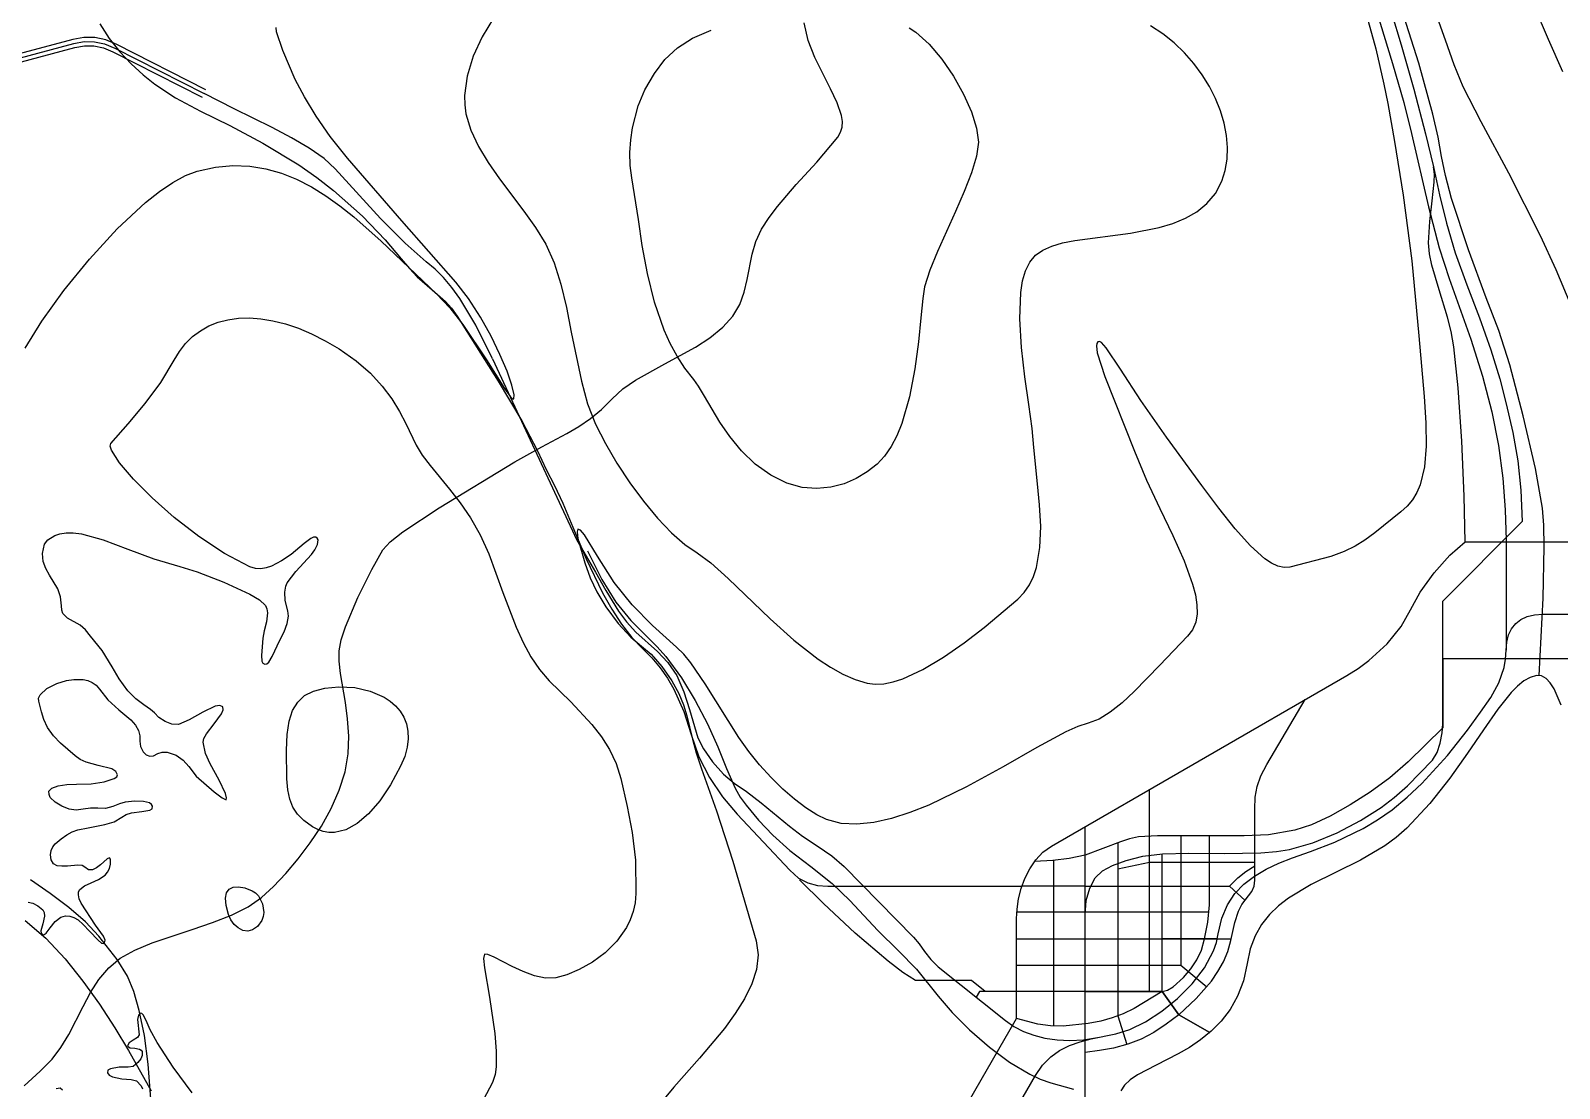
# Model space of a CAD drawing. Header units: millimetres. Extents: x 2 to 2848, y 1 to 2248.
# Drawn here: x 767.1 to 1007.5, y 311.8 to 478.2 of the extents above; entities that cross this region are included whole.
import ezdxf

# ---------------------------------------------------------------- set-up
doc = ezdxf.new("R2010")
doc.units = ezdxf.units.MM
for name, color, linetype in [('100m', 7, 'CONTINUOUS'), ('200m', 7, 'CONTINUOUS'), ('500m', 7, 'CONTINUOUS'), ('8x', 7, 'CONTINUOUS'), ('8xx', 7, 'CONTINUOUS'), ('8xx淵', 7, 'CONTINUOUS'), ('8x淵', 7, 'CONTINUOUS'), ('9x', 7, 'CONTINUOUS'), ('9xx', 7, 'CONTINUOUS'), ('9xx淵', 7, 'CONTINUOUS'), ('9x淵', 7, 'CONTINUOUS'), ('嶺南交通', 7, 'CONTINUOUS'), ('州境', 7, 'CONTINUOUS'), ('河川・湖沼', 7, 'CONTINUOUS'), ('海岸線', 7, 'CONTINUOUS'), ('臨海線', 7, 'CONTINUOUS'), ('青空急行', 7, 'CONTINUOUS'), ('高速道路', 7, 'CONTINUOUS'), ('鹽州市道', 7, 'CONTINUOUS'), ('鹽州線', 7, 'CONTINUOUS')]:
    doc.layers.add(name, color=color, linetype=linetype)

msp = doc.modelspace()

# ---------------------------------------------------------------- linework, layer by layer
at = {"layer": '100m', "color": 1}
for points in [[(976.672489, 482.500414), (978.647786, 475.313537), (979.918843, 469.770342), (980.52089, 466.7468), (981.615858, 460.747155), (982.969921, 452.340487), (984.327714, 441.999177), (985.43387, 430.1956), (986.236149, 420.654105), (986.518775, 416.531338), (986.583698, 412.843787), (986.326898, 409.593876), (985.644355, 406.784027), (985.110923, 405.544882), (984.432049, 404.41666), (983.594729, 403.399666), (982.58596, 402.4942), (978.495772, 399.234212), (976.941377, 398.059802), (975.416408, 397.09165), (973.697585, 396.256661), (971.561629, 395.481737), (965.1452, 393.8197), (964.23145, 393.761396), (963.265736, 393.975751), (962.250609, 394.442482), (961.188621, 395.141308), (958.934272, 397.154114), (956.523109, 399.851912), (953.975548, 403.072447), (951.312007, 406.653461), (945.71866, 414.2479), (941.683547, 420.008991), (938.521616, 424.9772), (936.267188, 428.329834), (935.491011, 429.143219), (935.192559, 429.289187), (934.95458, 429.2442), (934.777369, 429.01134), (934.70346, 428.639049), (934.838272, 427.499595), (936.047485, 423.805112), (940.69683, 412.0652), (942.598986, 407.492596), (944.673033, 403.042033), (946.710358, 398.785881), (948.502345, 394.796512), (949.84038, 391.146299), (950.273973, 389.470991), (950.515847, 387.907611), (950.539926, 386.465205), (950.320132, 385.152821), (949.830389, 383.979504), (949.04462, 382.9543), (944.69502, 378.418331), (940.650121, 374.2517), (938.737408, 372.482093), (936.895437, 371.015069), (935.122398, 369.92071), (933.41648, 369.2691), (931.801046, 368.737023), (929.892247, 367.886983), (925.336775, 365.458105), (920.034492, 362.432646), (914.269831, 359.260787), (908.327222, 356.392712), (905.378071, 355.213275), (902.491095, 354.278602), (899.701847, 353.644965), (897.045881, 353.368637), (894.55875, 353.505891), (892.27601, 354.113), (890.719989, 354.870171), (889.018918, 355.950422), (887.221361, 357.314093), (885.375881, 358.921525), (883.531043, 360.733061), (881.735411, 362.709041), (880.037549, 364.809807), (878.48602, 366.9957), (873.190646, 375.479775), (870.944145, 378.768684), (869.829637, 380.111931), (868.68608, 381.2304), (864.883556, 384.622477), (861.677379, 387.898012), (858.868077, 391.421592), (856.25618, 395.5578), (854.190293, 398.889939), (853.5443, 399.641323), (853.157693, 399.791187), (853.031535, 399.345735), (853.166891, 398.311167), (854.2264, 394.4995), (855.073546, 392.129202), (856.117093, 389.910262), (857.536513, 387.598342), (859.51128, 384.9491), (861.490999, 382.784381), (863.136195, 381.404875), (864.685031, 380.107831), (866.37567, 378.1905), (867.939424, 375.913221), (869.031372, 373.931831), (869.775559, 372.136601), (870.29603, 370.4178), (871.162011, 366.770569), (871.755611, 364.622679), (872.62168, 362.1123), (874.964423, 355.462087), (877.507341, 347.55405), (881.20861, 335.0601), (881.496818, 332.828212), (881.238125, 330.556368), (880.505426, 328.253711), (879.37162, 325.929384), (877.909604, 323.592532), (876.192274, 321.252296), (872.283261, 316.59825), (868.227759, 312.040391), (864.608944, 307.651866)], [(1009.32824, 435.0623), (1007.018464, 440.585526), (1004.546265, 445.942948), (999.547806, 455.786112), (995.199285, 463.843245), (992.36712, 469.3658), (990.978062, 472.824396), (989.604394, 476.689), (988.095234, 480.933873)], [(766.24715, 428.258738), (768.846825, 432.519016), (772.294733, 437.317779), (776.334683, 442.275475), (780.710481, 447.012549), (785.165936, 451.149447), (787.343475, 452.874219), (789.444857, 454.306615), (791.438056, 455.39919), (793.29105, 456.1045), (796.154606, 456.728266), (798.900981, 456.980618), (801.540668, 456.888847), (804.084157, 456.480241), (806.54194, 455.782089), (808.924509, 454.82168), (811.242355, 453.626304), (813.505969, 452.22325), (815.725843, 450.639807), (817.912468, 448.903264), (822.227939, 445.080034), (830.92152, 436.7971), (832.996348, 434.592976), (835.039717, 431.976111), (838.778724, 426.407962), (841.631836, 421.900258), (842.567837, 420.608948), (842.885488, 420.302782), (843.09235, 420.2606), (843.154953, 420.940149), (842.779003, 422.456989), (842.011831, 424.623763), (840.900768, 427.253112), (839.493144, 430.157679), (837.836291, 433.150105), (835.977539, 436.043031), (833.96422, 438.6491), (825.455598, 448.297925), (816.90535, 458.1314), (814.221648, 461.531736), (811.990422, 464.761702), (810.169665, 467.776044), (808.71737, 470.529512), (806.750135, 475.072817), (805.75266, 478.0296), (805.682337, 478.666057)]]:
    msp.add_lwpolyline(points, dxfattribs=at)
at = {"layer": '200m', "color": 1}
for points in [[(1008.081178, 471.723429), (1005.798626, 476.8079), (1001.321284, 487.330972)], [(839.874428, 480.153023), (838.089167, 477.21915), (836.687593, 474.154946), (835.746614, 471.052806), (835.34314, 468.005126), (835.367001, 466.530581), (835.55408, 465.1043), (836.31473, 462.538956), (837.52306, 459.988945), (839.070989, 457.446915), (840.850436, 454.905512), (844.671562, 449.795173), (846.497079, 447.21153), (848.12179, 444.5991), (849.444707, 441.695132), (850.494772, 438.333834), (851.358801, 434.653182), (852.123612, 430.79115), (853.702845, 423.074841), (854.690899, 419.496512), (855.927, 416.2887), (857.477549, 413.248575), (859.302502, 410.149537), (861.328993, 407.093906), (863.484159, 404.184), (865.695135, 401.522137), (867.889059, 399.210637), (869.993065, 397.351819), (871.93429, 396.048), (874.077381, 394.501496), (876.767307, 392.050881), (883.378152, 385.6646), (887.094313, 382.342574), (890.947794, 379.343719), (892.894036, 378.061361), (894.836216, 376.974854), (896.761536, 376.122549), (898.6572, 375.5428), (898.6572, 375.5428), (899.920377, 375.390808), (901.281894, 375.474737), (902.726871, 375.771998), (904.240434, 376.260003), (907.413802, 377.717893), (910.682979, 379.6677), (913.928947, 381.92872), (917.032687, 384.320247), (922.33741, 388.772), (923.349931, 389.819218), (924.166772, 391.01356), (924.805478, 392.336225), (925.283594, 393.768408), (925.828236, 396.886117), (925.941062, 400.216262), (925.762434, 403.608419), (925.432712, 406.912161), (924.88144, 412.6527), (924.598356, 415.611501), (924.061753, 419.420734), (923.442954, 423.772119), (922.913281, 428.357375), (922.644058, 432.868221), (922.806607, 436.996378), (923.103334, 438.82061), (923.57225, 440.433564), (924.23477, 441.796706), (925.11231, 442.8715), (926.264129, 443.686341), (927.706656, 444.319603), (929.397054, 444.807717), (931.292483, 445.187114), (940.067774, 446.346162), (944.571835, 447.220603), (946.703038, 447.859061), (948.696572, 448.680255), (950.5096, 449.720614), (952.099284, 451.01657), (953.422787, 452.604555), (954.43727, 454.521), (954.972659, 456.201635), (955.269024, 457.974709), (955.334732, 459.819642), (955.17815, 461.715855), (954.807646, 463.642767), (954.231585, 465.579801), (953.458336, 467.506376), (952.496265, 469.401912), (951.353739, 471.245832), (950.039126, 473.017554), (948.560792, 474.696499), (946.927105, 476.262089), (945.146431, 477.693743), (943.227137, 478.970883)], [(766.698046, 341.121064), (767.429484, 340.962213), (768.208882, 340.54178), (768.98112, 339.9164), (769.234674, 339.484341), (769.273761, 338.945222), (768.991766, 337.7272), (768.701598, 336.625128), (768.730469, 336.230946), (768.96972, 336.0018), (769.23411, 336.029234), (769.523742, 336.255413), (770.180186, 337.087275), (770.94197, 338.063925), (771.81201, 338.7519), (772.549505, 338.960317), (773.236716, 338.939638), (773.903215, 338.720639), (774.57857, 338.3341), (775.367244, 337.584975), (776.37041, 336.5477), (777.695899, 335.139688), (778.251828, 334.695402), (778.485433, 334.637426), (778.68274, 334.7267), (778.818931, 335.161386), (778.562759, 335.757763), (777.30709, 337.4843), (775.06154, 340.9454), (774.727238, 341.666801), (774.594337, 342.256544), (774.637409, 342.735015), (774.831025, 343.1226), (775.568172, 343.706656), (776.60235, 344.1718), (777.754881, 344.687475), (778.787886, 345.3857), (779.191635, 345.846394), (779.483985, 346.404475), (779.637765, 347.077194), (779.6258, 347.8818), (779.471568, 348.088558), (779.138917, 347.923403), (778.096334, 347.013575), (777.465388, 346.537013), (776.813996, 346.224759), (776.181652, 346.21087), (775.60785, 346.6294), (775.169906, 346.890737), (774.516405, 346.950961), (772.86581, 346.803988), (772.020256, 346.764751), (771.262225, 346.86032), (770.667487, 347.174677), (770.31181, 347.7918), (770.202719, 348.577391), (770.297828, 349.243508), (770.554689, 349.807468), (770.930851, 350.286587), (771.871286, 351.059573), (772.77954, 351.701), (773.610116, 352.201767), (774.492802, 352.505313), (776.14635, 352.8198), (778.780091, 353.313925), (780.219183, 353.777203), (781.43085, 354.4964), (782.133495, 354.929248), (782.936565, 355.184672), (784.584924, 355.393975), (785.857808, 355.585766), (786.191535, 355.819299), (786.2371, 356.2215), (786.082503, 356.506301), (785.782288, 356.725144), (784.817244, 356.9802), (783.486445, 357.017156), (781.93437, 356.8665), (781.050503, 356.598738), (780.022602, 356.187425), (778.874983, 355.87065), (777.63196, 355.8865), (776.494218, 355.920661), (775.358628, 355.735738), (774.245083, 355.593395), (773.17348, 355.7553), (771.987358, 356.239308), (770.921064, 356.828363), (770.181715, 357.584986), (769.99937, 358.045674), (769.97643, 358.5717), (770.398434, 359.027731), (771.406509, 359.3998), (772.781152, 359.630719), (774.30286, 359.6633), (776.584501, 359.715922), (778.676857, 360.0542), (780.200177, 360.568953), (780.629777, 360.858389), (780.77471, 361.151), (780.509731, 361.696872), (779.843549, 362.0709), (777.72009, 362.6149), (775.819734, 363.1589), (774.902858, 363.569266), (774.06823, 364.1172), (771.779972, 366.11295), (770.659311, 367.309275), (769.756, 368.5686), (769.156128, 369.867558), (768.81073, 371.066212), (768.40273, 372.7269), (768.338401, 373.218821), (768.565191, 373.72977), (769.655494, 374.723612), (771.200362, 375.538148), (772.72652, 376.0031), (773.888384, 376.154203), (775.333519, 376.13065), (776.072295, 375.9787), (776.773866, 375.693472), (777.402227, 375.245096), (777.92137, 374.6037), (779.217092, 372.95205), (780.97207, 371.3802), (782.849386, 369.813925), (783.595029, 368.982319), (784.07916, 368.1293), (784.246105, 367.290428), (784.271515, 366.446625), (784.372608, 365.605334), (784.7666, 364.774), (785.261855, 364.295552), (785.820266, 364.092812), (786.432485, 364.157317), (787.08916, 364.4806), (787.770554, 364.730461), (788.541485, 364.724412), (789.99057, 364.2546), (791.084964, 363.461461), (791.965227, 362.484187), (793.12462, 360.9624), (795.96835, 358.501962), (797.23328, 357.538448), (797.8396, 357.2221), (797.904005, 357.557616), (797.732719, 358.202975), (796.76084, 360.2937), (795.301231, 362.854875), (794.586987, 364.518047), (794.21576, 366.3069), (794.351285, 366.889735), (794.756474, 367.596381), (795.978715, 369.19595), (797.088231, 370.735294), (797.352513, 371.366659), (797.29077, 371.8441), (796.843502, 372.066661), (796.124691, 371.940784), (794.17361, 371.01505), (792.039866, 369.809566), (790.3258, 369.067), (789.293537, 369.114958), (788.223361, 369.542312), (787.26547, 370.189961), (786.57006, 370.8988), (785.949966, 371.432381), (784.908825, 372.157625), (783.654617, 373.124106), (782.39532, 374.3814), (781.036604, 376.237627), (779.886934, 378.126412), (778.3272, 380.6871), (776.509214, 382.972487), (775.727914, 383.935552), (774.90053, 384.6701), (772.868684, 385.78635), (772.170424, 386.522103), (771.982049, 387.04809), (771.93183, 387.7228), (771.796525, 389.155317), (771.362353, 390.389187), (770.08126, 392.5296), (769.470319, 393.582395), (769.049877, 394.707462), (768.944987, 395.974223), (769.2807, 397.4521), (769.77633, 398.097534), (770.893376, 398.782925), (771.694356, 399.045582), (772.662001, 399.204203), (773.800083, 399.220779), (775.11237, 399.0573), (778.487755, 398.099333), (782.368531, 396.650087), (786.47506, 395.119448), (790.5277, 393.9173), (793.30499, 393.057994), (797.478136, 391.47745), (801.547124, 389.585881), (803.073805, 388.651654), (804.01194, 387.7935), (804.260769, 387.25644), (804.340827, 386.625286), (804.162077, 385.206262), (803.810576, 383.787558), (803.62121, 382.6203), (803.381287, 379.9084), (803.431321, 379.007841), (803.603199, 378.727231), (803.91274, 378.581), (804.241199, 378.624249), (804.539712, 378.861611), (805.087849, 379.773712), (806.27522, 382.3327), (806.945405, 383.664633), (807.417279, 384.954987), (807.63745, 386.088273), (807.55253, 386.949), (807.137975, 388.562144), (807.083982, 389.88275), (807.237676, 390.838856), (807.44618, 391.3585), (808.78885, 393.113287), (811.24857, 395.8181), (811.797512, 396.5166), (812.198016, 397.356925), (812.292875, 398.106462), (812.17656, 398.374495), (811.92488, 398.5326), (811.571023, 398.510761), (811.133433, 398.302328), (810.099674, 397.5149), (808.04619, 395.7823), (806.554415, 394.814128), (804.970894, 393.973025), (804.147603, 393.693646), (803.304825, 393.558259), (802.443711, 393.604275), (801.56541, 393.8691), (797.55647, 395.954989), (793.529894, 398.618409), (789.676786, 401.619025), (786.188254, 404.7165), (783.255401, 407.6705), (781.069335, 410.240691), (779.821159, 412.186736), (779.608501, 412.850599), (779.70198, 413.2683), (782.453542, 416.368706), (785.127419, 419.560425), (787.575311, 422.874731), (789.64892, 426.3429), (790.487242, 427.751442), (791.460028, 428.998853), (792.56084, 430.082649), (793.783241, 431.000352), (795.120795, 431.749478), (796.567064, 432.327547), (798.115612, 432.732077), (799.760002, 432.960587), (801.493797, 433.010597), (803.31056, 432.879624), (805.203855, 432.565187), (807.167243, 432.064805), (809.194288, 431.375996), (811.278554, 430.49628), (813.413604, 429.423175), (815.593, 428.1542), (818.289891, 426.267579), (820.528185, 424.298802), (822.368981, 422.28752), (823.873376, 420.273387), (825.10247, 418.296056), (826.11736, 416.39518), (827.74892, 412.9814), (828.677289, 411.417944), (829.917266, 409.77542), (832.990982, 406.085737), (834.654189, 403.954862), (836.28794, 401.577486), (837.806969, 398.911751), (839.12601, 395.9158), (841.339828, 389.836573), (843.442024, 384.389887), (844.555909, 381.946377), (845.767463, 379.712158), (847.118544, 377.704281), (848.65101, 375.9398), (852.045115, 372.611839), (855.364809, 369.060612), (856.849473, 367.14702), (858.1388, 365.112505), (859.17388, 362.935365), (859.8958, 360.5939), (860.909712, 356.144614), (861.706602, 352.080462), (862.193402, 347.742055), (862.27704, 342.47), (862.148101, 341.015977), (861.84799, 339.644534), (861.39463, 338.355893), (860.80594, 337.150281), (859.29426, 334.989038), (857.456319, 333.1626), (855.435486, 331.672762), (853.37513, 330.521319), (851.418622, 329.710066), (849.70933, 329.2408), (848.081265, 329.193787), (846.333826, 329.559144), (844.558483, 330.203547), (842.846701, 330.993675), (839.979693, 332.477819), (839.007401, 332.905191), (838.46454, 332.945), (838.332507, 332.280947), (838.474876, 330.807644), (839.241755, 326.165025), (840.083049, 320.480619), (840.318437, 317.705081), (840.31663, 315.2179), (840.126168, 314.032795), (839.715618, 312.771088), (838.306303, 310.087356)], [(792.514044, 311.138012), (789.516135, 315.15508), (786.98139, 319.0599), (785.909871, 321.060314), (785.23963, 322.530412), (784.775527, 323.410205), (784.559795, 323.609989), (784.32242, 323.6397), (784.037137, 323.34582), (783.920614, 322.656587), (784.15555, 320.2367), (783.88895, 319.844353), (783.227351, 319.426225), (782.574026, 318.991634), (782.33225, 318.5499), (782.468503, 318.34968), (782.73531, 318.234537), (783.484406, 318.13735), (784.227182, 318.014062), (784.486088, 317.866295), (784.61128, 317.6204), (784.616011, 317.015033), (784.416205, 316.462137), (783.971127, 315.897673), (783.24004, 315.2576), (782.437778, 315.178742), (780.99006, 315.148137), (779.648812, 314.933839), (779.253091, 314.685321), (779.16596, 314.3039), (779.423116, 313.910686), (779.939137, 313.637706), (781.409046, 313.346175), (782.898225, 313.216756), (783.72921, 313.0369), (784.48439, 312.222162), (784.698701, 311.777983)], [(772.104182, 311.557137), (771.708289, 311.85017), (771.12989, 311.7504)]]:
    msp.add_lwpolyline(points, dxfattribs=at)
at = {"layer": '500m', "color": 1}
msp.add_lwpolyline([(905.262753, 478.612224), (906.314916, 477.929379), (908.407427, 476.076928), (910.412858, 473.723538), (912.24561, 471.0469), (913.820087, 468.224706), (915.05069, 465.434647), (915.851824, 462.854414), (916.13789, 460.6617), (915.843623, 458.460982), (915.053521, 455.822923), (913.906633, 452.874494), (912.54201, 449.742663), (909.715754, 443.43667), (908.532221, 440.516448), (907.68715, 437.9207), (907.401256, 436.054591), (907.10808, 433.050714), (906.718622, 429.246196), (906.14388, 424.978163), (905.294851, 420.58374), (904.082535, 416.400055), (903.31233, 414.49259), (902.417928, 412.764233), (901.388203, 411.257122), (900.21203, 410.0134), (898.674002, 408.811585), (896.939538, 407.76092), (895.02851, 406.926173), (892.960789, 406.372113), (890.756247, 406.163506), (888.434755, 406.365123), (886.016186, 407.041732), (883.52041, 408.2581), (881.039597, 410.036509), (878.891987, 412.112892), (877.048871, 414.353682), (875.481539, 416.625313), (873.059394, 420.726827), (872.147162, 422.289577), (871.39588, 423.3489), (871.39588, 423.3489), (869.995397, 425.096604), (868.759911, 426.987599), (867.676703, 428.997824), (866.733058, 431.103217), (865.213584, 435.503261), (864.099753, 439.995237), (863.289826, 444.386653), (862.682066, 448.485014), (861.6661, 455.0326), (861.380152, 457.001795), (861.32642, 459.006906), (861.466152, 460.996183), (861.760601, 462.917875), (862.658652, 466.351506), (863.71058, 468.8938), (865.191031, 471.442105), (866.854527, 473.63918), (868.820313, 475.498986), (871.20764, 477.035488), (874.135754, 478.262647)], dxfattribs=at)
for points in [[(815.56239, 374.9887), (818.087186, 374.875678), (820.505816, 374.334348), (822.684169, 373.372492), (823.641331, 372.736297), (824.488131, 371.997888), (825.207806, 371.158236), (825.78359, 370.218316), (826.198721, 369.179099), (826.436433, 368.041558), (826.479964, 366.806665), (826.312547, 365.475392), (825.917421, 364.048713), (825.27782, 362.5276), (823.673758, 359.570127), (821.984394, 357.063433), (820.233767, 355.034332), (818.445919, 353.509638), (816.644891, 352.516163), (814.854725, 352.080723), (813.971227, 352.080645), (813.09946, 352.230131), (812.24243, 352.532532), (811.40314, 352.9912), (810.080731, 353.958486), (809.074817, 354.961238), (808.343472, 356.058808), (807.844773, 357.31055), (807.536796, 358.775817), (807.377617, 360.513963), (807.33796, 365.0463), (807.453579, 367.512859), (807.761224, 369.575425), (808.29523, 371.261173), (809.089933, 372.597275), (810.179665, 373.610905), (811.598763, 374.329238), (813.381559, 374.779445), (815.56239, 374.9887)], [(803.43824, 338.2659), (802.754127, 337.314501), (802.00784, 336.768331), (801.234913, 336.577409), (800.470879, 336.69175), (799.75127, 337.061373), (799.111621, 337.636294), (798.587463, 338.36653), (798.21433, 339.2021), (797.845848, 340.617682), (797.751868, 341.747311), (797.914292, 342.598125), (798.315024, 343.177263), (798.935964, 343.491861), (799.759015, 343.549058), (800.76608, 343.355992), (801.93906, 342.9198), (802.463206, 342.588451), (802.911737, 342.114455), (803.540755, 340.880738), (803.74372, 339.503077), (803.659685, 338.849151), (803.43824, 338.2659)]]:
    msp.add_lwpolyline(points, close=True, dxfattribs=at)
at = {"layer": '8x', "color": 1}
msp.add_lwpolyline([(992.71663, 397.8115), (1018.51067, 397.8115)], dxfattribs=at)
at = {"layer": '8xx', "color": 2}
msp.add_lwpolyline([(989.16928, 379.4608), (1009.9414, 379.4608), (1013.153739, 379.617841), (1016.245713, 380.080525), (1019.209305, 380.836197), (1022.0365, 381.8722), (1046.2772, 392.1794)], dxfattribs=at)
at = {"layer": '8xx淵', "color": 1}
msp.add_lwpolyline([(989.16928, 379.4608), (1009.9414, 379.4608), (1013.153739, 379.617841), (1016.245712, 380.080525), (1019.209305, 380.836197), (1022.0365, 381.8722), (1046.2772, 392.1794)], dxfattribs=at)
at = {"layer": '8x淵', "color": 1}
msp.add_lwpolyline([(992.71663, 397.8115), (1018.51067, 397.8115)], dxfattribs=at)
at = {"layer": '9x', "color": 1}
for points in [[(981.09296, 480.9811), (982.656799, 475.958889), (984.623979, 469.007312), (986.48606, 461.98563), (987.7346, 456.7531)], [(777.984668, 479.281616), (779.446742, 476.976556), (781.118142, 474.8606), (782.920872, 472.947725), (784.776934, 471.251909), (786.60833, 469.787131), (789.88513, 467.6066), (793.805016, 465.54053), (798.426487, 463.256913), (803.62919, 460.515289), (809.29277, 457.0752), (812.118371, 455.095968), (814.733523, 453.059583), (819.285966, 449.005913), (822.857074, 445.295311), (825.35382, 442.3089), (826.650095, 440.758657), (827.893342, 439.481739), (830.216214, 437.442388), (832.313364, 435.579867), (833.274458, 434.523988), (834.17572, 433.2832), (840.632474, 423.040675), (844.339883, 416.822003), (846.81052, 412.1014), (848.177934, 409.157512), (849.458252, 406.66655), (850.80825, 403.896888), (852.3847, 400.1169), (854.448885, 395.142231), (857.053069, 389.79305), (858.508669, 387.220255), (860.040478, 384.844519), (861.628901, 382.762735), (863.25434, 381.0718), (864.785969, 379.566822), (866.118365, 377.985644), (867.270036, 376.33915), (868.25949, 374.638225), (869.825777, 371.116619), (870.96529, 367.5079), (872.196716, 363.990033), (873.877483, 360.704937), (875.91376, 357.685848), (878.21172, 354.966), (886.48008, 346.1402), (887.870388, 344.920925), (889.302947, 344.16005), (890.824431, 343.7687), (892.48151, 343.658), (923.01912, 343.658)], [(907.256, 297.005), (922.15498, 322.8106), (922.15498, 338.5448), (922.235056, 340.045585), (922.478403, 341.633898), (922.8897, 343.254741), (923.473622, 344.853112), (924.23485, 346.374014), (925.17806, 347.762445), (926.307931, 348.963407), (927.62914, 349.9219), (974.09892, 376.7512), (975.897597, 377.884425), (977.557806, 379.113798), (980.427569, 381.760037), (982.637697, 384.488008), (984.11768, 387.0958), (985.647303, 389.867734), (987.821847, 392.900125), (990.294048, 395.709278), (992.71664, 397.8115), (992.567813, 404.990662), (992.170939, 413.623175), (991.60043, 422.011825), (990.9307, 428.4594), (990.497004, 430.859757), (989.929205, 433.151597), (988.623848, 437.422125), (987.479729, 441.295791), (987.113478, 443.091552), (986.96195, 444.7974), (987.134158, 448.153023), (987.535134, 451.418187), (987.84268, 454.361883), (987.860731, 455.640989), (987.7346, 456.7531)]]:
    msp.add_lwpolyline(points, dxfattribs=at)
at = {"layer": '9xx', "color": 2}
for points in [[(987.7346, 456.7531), (988.670314, 452.379511), (989.75644, 447.930987), (991.141269, 443.26307), (992.97309, 438.2313), (994.976984, 433.005989), (996.726553, 427.999912), (998.14287, 423.432305), (999.14701, 419.5224), (1000.193206, 415.002837), (1000.98411, 410.5486), (1001.481226, 405.919787), (1001.68846, 400.9849)], [(989.16928, 379.4608), (989.16928, 388.4657), (1001.68846, 400.9849)], [(989.16928, 379.4608), (989.16928, 368.5407), (983.757089, 363.208688), (980.84427, 360.700533), (977.77216, 358.4379), (974.601356, 356.42192), (971.486754, 354.668338), (968.553717, 353.304511), (965.92761, 352.4578), (961.781089, 351.73845), (957.95703, 351.5648), (952.4684, 351.5648)], [(932.92413, 327.0969), (945.03601, 327.0969), (945.868796, 327.295528), (946.768591, 327.806175), (948.39924, 329.2521), (949.539291, 330.6202), (950.50397, 332.0585), (951.217254, 333.5542), (951.72005, 335.3715), (952.234539, 337.974162), (952.4684, 340.7113), (952.4684, 348.7964), (952.4684, 351.5648)], [(786.24013, 306.8015), (785.597016, 315.629738), (785.01675, 320.153492), (784.18216, 324.1072), (783.319798, 327.065531), (782.334659, 329.4626), (780.683015, 332.105219), (777.82114, 335.8002), (775.697277, 338.053057), (773.084229, 340.297803), (770.147467, 342.49896), (767.052464, 344.62105)], [(932.92413, 327.0969), (917.22718, 327.0969), (915.07723, 328.7841), (906.23098, 328.7841), (904.270957, 330.075405), (901.955255, 331.847792), (896.786966, 336.268188), (891.786417, 340.910039), (888.01391, 344.6381)], [(754.749, 231.805), (768.9774, 235.403), (814.82133, 244.5327), (947.6333, 271.0111), (944.75098, 285.5631), (943.811321, 289.078547), (942.485936, 292.319775), (940.889908, 295.059141), (940.026367, 296.169486), (939.13832, 297.069), (932.924, 302.5255), (932.92409, 327.0968)]]:
    msp.add_lwpolyline(points, dxfattribs=at)
at = {"layer": '9xx淵', "color": 1}
for points in [[(987.7346, 456.7531), (988.670314, 452.379511), (989.75644, 447.930987), (991.141269, 443.26307), (992.97309, 438.2313), (994.976984, 433.005989), (996.726553, 427.999912), (998.14287, 423.432305), (999.14701, 419.5224), (1000.193206, 415.002837), (1000.98411, 410.5486), (1001.481226, 405.919787), (1001.68846, 400.9849)], [(989.16928, 379.4608), (989.16928, 388.4657), (1001.68846, 400.9849)], [(989.16928, 379.4608), (989.16928, 368.5407), (983.757089, 363.208688), (980.84427, 360.700533), (977.77216, 358.4379), (974.601356, 356.42192), (971.486754, 354.668338), (968.553717, 353.304511), (965.92761, 352.4578), (961.781089, 351.73845), (957.95703, 351.5648), (952.4684, 351.5648)], [(932.92413, 327.0969), (945.03601, 327.0969), (945.868796, 327.295528), (946.768591, 327.806175), (948.39924, 329.2521), (949.539291, 330.6202), (950.50397, 332.0585), (951.217254, 333.5542), (951.72005, 335.3715), (952.234539, 337.974162), (952.4684, 340.7113), (952.4684, 348.7964), (952.4684, 351.5648)], [(786.24013, 306.8015), (785.597016, 315.629738), (785.01675, 320.153492), (784.18216, 324.1072), (783.319798, 327.065531), (782.334659, 329.4626), (780.683015, 332.105219), (777.82114, 335.8002), (775.697277, 338.053057), (773.084229, 340.297803), (770.147467, 342.49896), (767.052464, 344.62105)], [(932.92413, 327.0969), (917.22718, 327.0969), (915.07723, 328.7841), (906.23098, 328.7841), (904.270957, 330.075405), (901.955255, 331.847792), (896.786966, 336.268188), (891.786417, 340.910039), (888.01391, 344.6381)], [(754.749, 231.805), (768.9774, 235.403), (814.82133, 244.5327), (947.6333, 271.0111), (944.75098, 285.5631), (943.811321, 289.078547), (942.485936, 292.319775), (940.889908, 295.059141), (940.026367, 296.169486), (939.13832, 297.069), (932.924, 302.5255), (932.92409, 327.0968)]]:
    msp.add_lwpolyline(points, dxfattribs=at)
at = {"layer": '9x淵', "color": 1}
for points in [[(981.09296, 480.9811), (982.656799, 475.958889), (984.623979, 469.007312), (986.48606, 461.98563), (987.7346, 456.7531)], [(777.984668, 479.281616), (779.446742, 476.976556), (781.118142, 474.8606), (782.920872, 472.947725), (784.776934, 471.251909), (786.60833, 469.787131), (789.88513, 467.6066), (793.805016, 465.54053), (798.426487, 463.256913), (803.62919, 460.515289), (809.29277, 457.0752), (812.118371, 455.095968), (814.733523, 453.059583), (819.285966, 449.005913), (822.857074, 445.295311), (825.35382, 442.3089), (826.650095, 440.758657), (827.893342, 439.481739), (830.216214, 437.442388), (832.313364, 435.579867), (833.274458, 434.523988), (834.17572, 433.2832), (840.632474, 423.040675), (844.339883, 416.822003), (846.81052, 412.1014), (848.177934, 409.157512), (849.458252, 406.66655), (850.80825, 403.896888), (852.3847, 400.1169), (854.448885, 395.142231), (857.053069, 389.79305), (858.508669, 387.220255), (860.040478, 384.844519), (861.628901, 382.762735), (863.25434, 381.0718), (864.785969, 379.566822), (866.118365, 377.985644), (867.270036, 376.33915), (868.25949, 374.638225), (869.825777, 371.116619), (870.96529, 367.5079), (872.196716, 363.990033), (873.877483, 360.704937), (875.91376, 357.685848), (878.21172, 354.966), (886.48008, 346.1402), (887.870388, 344.920925), (889.302947, 344.16005), (890.824431, 343.7687), (892.48151, 343.658), (923.01912, 343.658)], [(907.25623, 297.0052), (922.15498, 322.8106), (922.15498, 338.5448), (922.235056, 340.045585), (922.478403, 341.633898), (922.8897, 343.254741), (923.473622, 344.853112), (924.23485, 346.374014), (925.17806, 347.762445), (926.307931, 348.963407), (927.62914, 349.9219), (974.09892, 376.7512), (975.897597, 377.884425), (977.557806, 379.113798), (980.427569, 381.760037), (982.637697, 384.488008), (984.11768, 387.0958), (985.647303, 389.867734), (987.821847, 392.900125), (990.294048, 395.709278), (992.71664, 397.8115), (992.567813, 404.990662), (992.170939, 413.623175), (991.60043, 422.011825), (990.9307, 428.4594), (990.497004, 430.859757), (989.929205, 433.151597), (988.623848, 437.422125), (987.479729, 441.295791), (987.113478, 443.091552), (986.96195, 444.7974), (987.134158, 448.153023), (987.535134, 451.418187), (987.84268, 454.361883), (987.860731, 455.640989), (987.7346, 456.7531)]]:
    msp.add_lwpolyline(points, dxfattribs=at)
at = {"layer": '嶺南交通', "color": 6}
for points in [[(987.56357, 363.4708), (988.279936, 364.645594), (988.780064, 366.1517), (989.073302, 367.744056), (989.169, 369.1776), (989.16929, 379.4608), (1009.941, 379.4608)], [(945.03604, 327.0969), (945.03604, 348.7376)], [(932.924, 295.212), (932.924, 302.5255), (932.92413, 327.0969), (932.92413, 348.5344)], [(953.67479, 335.3715), (945.03601, 335.3715)], [(952.53802, 320.6129), (947.67076, 323.423), (945.03604, 327.0969), (932.92413, 327.0969), (916.31514, 327.0969), (915.78766, 326.2023)], [(947.67073, 323.423), (945.692632, 321.913317), (943.742038, 320.636538), (941.751315, 319.591039), (939.65283, 318.7752), (937.378084, 318.175911), (935.201007, 317.769588), (932.92408, 317.4656)]]:
    msp.add_lwpolyline(points, dxfattribs=at)
at = {"layer": '嶺南交通', "color": 5}
msp.add_lwpolyline([(932.92413, 339.1153), (933.115679, 341.367377), (933.662397, 343.345787), (934.522395, 344.94093), (935.65378, 346.0432), (937.22592, 346.881733), (939.380247, 347.684837), (942.032969, 348.341898), (945.10029, 348.7423), (949.230381, 348.818631), (954.82659, 348.7858), (960.552452, 348.892319), (963.046357, 349.075495), (965.0715, 349.3867), (968.73263, 350.465834), (972.56512, 352.044675), (976.253033, 353.948828), (979.48043, 356.0039), (981.550148, 357.608158), (983.620434, 359.432962), (987.56357, 363.4708)], dxfattribs=at)
at = {"layer": '嶺南交通', "color": 1}
msp.add_lwpolyline([(932.92413, 339.1153), (933.115679, 341.367377), (933.662397, 343.345787), (934.522395, 344.94093), (935.65378, 346.0432), (937.22592, 346.881733), (939.380247, 347.684837), (942.032969, 348.341898), (945.10029, 348.7423), (949.230381, 348.818631), (954.82659, 348.7858), (960.552452, 348.892319), (963.046357, 349.075495), (965.0715, 349.3867), (968.73263, 350.465834), (972.56512, 352.044675), (976.253033, 353.948828), (979.48043, 356.0039), (981.550148, 357.608158), (983.620434, 359.432962), (987.56357, 363.4708)], dxfattribs=at)
at = {"layer": '州境', "color": 1}
msp.add_lwpolyline([(766.0969, 312.23117), (768.611993, 314.523022), (770.46666, 316.4521), (771.849521, 318.279114), (773.071152, 320.327822), (775.328379, 324.73685), (776.512802, 326.920438), (777.833651, 328.972253), (779.365339, 330.803929), (781.18228, 332.3271), (783.461212, 333.588239), (786.217633, 334.726912), (792.493219, 336.8415), (795.67752, 337.919733), (798.669585, 339.080138), (801.301982, 340.373873), (803.40728, 341.8521), (805.2626, 343.601307), (807.206649, 345.644459), (809.164376, 347.93732), (811.060729, 350.43565), (812.820656, 353.095211), (814.369107, 355.871766), (815.631029, 358.721075), (816.53137, 361.5989), (817.00705, 364.457637), (817.112211, 367.254369), (816.947621, 369.951884), (816.614049, 372.512975), (815.843035, 377.077044), (815.60713, 379.005603), (815.60532, 380.6489), (815.944319, 382.356563), (816.605779, 384.413036), (818.548814, 389.032912), (820.739895, 393.429533), (822.48449, 396.5239), (823.630796, 397.77036), (825.6325, 399.358503), (831.31789, 403.153875), (843.22707, 410.3792), (847.462829, 412.745289), (851.435618, 414.836737), (853.321884, 415.943947), (855.140592, 417.179867), (856.891136, 418.610288), (858.57291, 420.301), (860.233704, 421.845861), (862.225217, 423.240317), (866.830587, 425.799562), (871.649381, 428.421827), (873.907675, 429.895056), (875.94196, 431.5502), (877.528026, 433.29729), (878.606628, 435.147689), (879.313846, 437.075228), (879.785764, 439.053737), (880.56802, 443.058992), (881.150523, 445.033399), (882.04205, 446.9541), (883.215592, 448.791222), (884.535508, 450.554431), (887.507194, 453.992125), (890.742562, 457.533206), (894.02707, 461.4437), (894.483027, 462.213788), (894.718756, 463.038583), (894.759026, 463.916486), (894.628604, 464.845895), (893.954748, 466.852832), (892.895326, 469.046588), (890.412328, 473.943336), (889.385025, 476.620719), (888.7647, 479.4337)], dxfattribs=at)
at = {"layer": '河川・湖沼', "color": 4}
for points in [[(1004.32525, 376.7771), (1004.953635, 388.9603), (1005.1159, 396.985138), (1005.064095, 400.432277), (1004.88749, 403.1031), (1003.774373, 409.306323), (1001.841454, 417.605563), (999.710098, 425.63197), (998.00167, 431.0167), (996.00076, 436.151256), (993.206099, 443.716675), (990.560266, 451.778181), (989.587716, 455.39035), (989.00584, 458.401), (988.473, 461.416076), (987.631982, 465.034213), (985.403244, 473.068875), (983.075286, 480.4834)], [(854.66781, 396.3702), (856.921642, 391.861819), (859.122856, 388.33125), (861.481925, 385.405781), (864.20932, 382.7127), (865.651035, 381.297312), (866.999572, 379.764623), (869.447805, 376.421888), (871.615403, 372.833583), (873.56375, 369.1488), (875.190547, 365.535644), (876.545477, 362.132975), (877.917947, 359.046019), (878.701198, 357.653816), (879.59736, 356.38), (881.578608, 353.99973), (883.801017, 351.650162), (886.470685, 349.256739), (889.79371, 346.7449), (893.161299, 344.074525), (895.932545, 341.377825), (900.31743, 336.6421), (903.568101, 333.479175), (906.39782, 330.5618), (909.812198, 326.334712), (912.014869, 323.767348), (914.77003, 321.0202), (917.876735, 318.338152), (921.031669, 315.980562), (924.247988, 314.061442), (925.883279, 313.301936), (927.53885, 312.6948), (931.096779, 311.733591)]]:
    msp.add_lwpolyline(points, dxfattribs=at)
at = {"layer": '海岸線', "color": 4}
msp.add_lwpolyline([(1007.817305, 372.111673), (1006.686772, 374.659633), (1006.090931, 375.623904), (1005.445353, 376.325904), (1004.728021, 376.723786), (1003.91692, 376.7757), (1002.933608, 376.481341), (1001.950736, 375.921072), (1000.959883, 375.117406), (999.952625, 374.092853), (997.855205, 371.471139), (995.591097, 368.236025), (993.092921, 364.567608), (990.293297, 360.645984), (987.124843, 356.65125), (983.52018, 352.7635), (981.853397, 351.289118), (980.069278, 349.983203), (976.260752, 347.749002), (968.464577, 343.896713), (964.923805, 341.76754), (963.340501, 340.540397), (961.919159, 339.162292), (960.687708, 337.601283), (959.674078, 335.825426), (958.906199, 333.80278), (958.412, 331.5014), (957.819655, 328.740457), (956.911281, 326.325059), (955.735632, 324.2224), (954.341462, 322.399675), (952.777524, 320.82408), (951.09257, 319.46281), (949.335355, 318.28306), (947.554632, 317.252025), (944.117676, 315.50488), (941.171727, 313.958938), (940.004763, 313.179404), (939.106812, 312.351757), (938.526627, 311.443191)], dxfattribs=at)
at = {"layer": '臨海線', "color": 7}
for points in [[(999.14696, 380.7444), (999.244527, 382.035038), (999.53284, 383.167808), (1000.005322, 384.138326), (1000.655394, 384.942213), (1001.476476, 385.575085), (1002.46199, 386.032561), (1003.605358, 386.31026), (1004.9, 386.4038), (1018.88487, 386.4038)], [(900.64486, 271.4846), (925.12285, 313.8817), (926.248643, 315.513162), (927.519811, 316.803969), (928.928895, 317.807929), (930.468435, 318.57885), (932.130971, 319.17054), (933.909044, 319.636806), (937.78196, 320.4083), (939.988838, 321.087414), (942.440174, 322.298195), (944.985784, 323.958426), (947.475487, 325.985887), (949.759101, 328.298363), (951.686442, 330.813636), (953.10733, 333.449487), (953.580921, 334.786937), (953.87158, 336.1237), (954.427731, 338.591125), (955.303979, 340.691314), (956.469629, 342.469212), (957.893987, 343.969762), (959.54636, 345.237912), (961.396052, 346.318605), (963.412371, 347.256786), (965.56462, 348.0974), (968.358376, 349.071175), (972.211458, 350.555625), (976.650556, 352.702362), (978.941951, 354.071468), (981.20236, 355.663), (983.595274, 357.650371), (985.86452, 359.797748), (989.905826, 364.211562), (993.073901, 368.18252), (995.11637, 370.9887), (996.715586, 373.338117), (997.99339, 375.617737), (998.840334, 378.021764), (999.068031, 379.331118), (999.14697, 380.7444)]]:
    msp.add_lwpolyline(points, dxfattribs=at)
at = {"layer": '臨海線', "color": 1}
for points in [[(999.14696, 380.7444), (999.244527, 382.035038), (999.53284, 383.167808), (1000.005322, 384.138326), (1000.655394, 384.942213), (1001.476476, 385.575085), (1002.46199, 386.032561), (1003.605358, 386.31026), (1004.9, 386.4038), (1018.88487, 386.4038)], [(900.64485, 271.4846), (925.12284, 313.8817), (926.248633, 315.513162), (927.519801, 316.803969), (928.928885, 317.807929), (930.468425, 318.57885), (932.130961, 319.17054), (933.909034, 319.636806), (937.78195, 320.4083), (939.988828, 321.087414), (942.440164, 322.298195), (944.985774, 323.958426), (947.475478, 325.985887), (949.759091, 328.298363), (951.686433, 330.813636), (953.10732, 333.449487), (953.580911, 334.786937), (953.87157, 336.1237), (954.427721, 338.591125), (955.303969, 340.691314), (956.469619, 342.469212), (957.893978, 343.969762), (959.54635, 345.237912), (961.396043, 346.318605), (963.412361, 347.256786), (965.56461, 348.0974), (968.358366, 349.071175), (972.211448, 350.555625), (976.650546, 352.702362), (978.941941, 354.071468), (981.20235, 355.663), (983.595264, 357.650371), (985.86451, 359.797748), (989.905816, 364.211562), (993.073891, 368.18252), (995.11636, 370.9887), (996.715576, 373.338117), (997.99338, 375.617737), (998.840324, 378.021764), (999.068021, 379.331118), (999.14696, 380.7444)]]:
    msp.add_lwpolyline(points, dxfattribs=at)
at = {"layer": '青空急行', "color": 5}
for points in [[(794.65384, 468.8975), (780.62244, 476.0228), (778.90118, 476.730292), (777.186389, 477.096338), (775.46309, 477.124414), (773.71631, 476.818), (764.52017, 474.3539)], [(764.6884, 473.726), (773.88454, 476.1901), (775.504308, 476.47307), (777.112104, 476.446038), (778.716942, 476.104361), (780.32784, 475.4434), (794.35948, 468.318)], [(764.85663, 473.0981), (774.05277, 475.5622), (775.545526, 475.821727), (777.037817, 475.795737), (778.5327, 475.47843), (780.03323, 474.864), (794.06512, 467.7385)], [(839.72452, 426.5557), (837.115496, 431.850119), (834.59788, 436.0675), (833.332412, 437.81811), (832.040672, 439.354431), (830.706282, 440.694787), (829.31287, 441.8575), (825.993042, 444.75057), (822.124507, 448.627837), (815.00582, 456.4433), (813.249214, 458.066492), (810.889151, 459.710709), (808.109619, 461.345604), (805.094604, 462.940825), (799.094075, 465.890853), (794.35946, 468.318)], [(839.72453, 426.5557), (853.01635, 398.0512)], [(853.01635, 398.0512), (855.92075, 393.0207), (857.57344, 390.1581), (859.535844, 386.896025), (860.784152, 385.192969), (862.28007, 383.5774), (865.686584, 380.542975), (867.303022, 378.824219), (868.69622, 376.7644), (869.808299, 374.220897), (870.697134, 371.44795), (872.00351, 366.9748), (872.902683, 365.235389), (874.335155, 363.179712), (876.040477, 361.235655), (877.7582, 359.8311), (879.688831, 358.516459), (881.991533, 356.755325), (886.4233, 353.0842), (888.488917, 351.516112), (890.811963, 349.9625), (893.088377, 348.386762), (895.0141, 346.7523), (905.95511, 335.632), (906.821252, 334.585405), (907.685971, 333.369262), (908.655775, 332.117739), (909.83717, 330.965), (920.41582, 322.4979), (921.735738, 321.577614), (923.217431, 320.801803), (924.8496, 320.181979), (926.620946, 319.72965), (928.520172, 319.456328), (930.535978, 319.373522), (932.657067, 319.492743), (934.87214, 319.8255)]]:
    msp.add_lwpolyline(points, dxfattribs=at)
at = {"layer": '青空急行', "color": 1}
for points in [[(764.6884, 473.726), (773.88454, 476.1901), (775.504308, 476.47307), (777.112104, 476.446038), (778.716942, 476.104361), (780.32784, 475.4434), (794.35948, 468.318)], [(839.72452, 426.5557), (837.115496, 431.850119), (834.59788, 436.0675), (833.332412, 437.81811), (832.040672, 439.354431), (830.706282, 440.694787), (829.31287, 441.8575), (825.993042, 444.75057), (822.124507, 448.627837), (815.00582, 456.4433), (813.249214, 458.066492), (810.889151, 459.710709), (808.109619, 461.345604), (805.094604, 462.940825), (799.094075, 465.890853), (794.35946, 468.318)], [(853.01635, 398.0512), (855.92075, 393.0207), (857.57344, 390.1581), (859.535844, 386.896025), (860.784152, 385.192969), (862.28007, 383.5774), (865.686584, 380.542975), (867.303022, 378.824219), (868.69622, 376.7644), (869.808299, 374.220897), (870.697134, 371.44795), (872.00351, 366.9748), (872.902683, 365.235389), (874.335155, 363.179712), (876.040477, 361.235655), (877.7582, 359.8311), (879.688831, 358.516459), (881.991533, 356.755325), (886.4233, 353.0842), (888.488917, 351.516112), (890.811963, 349.9625), (893.088377, 348.386762), (895.0141, 346.7523), (905.95511, 335.632), (906.821252, 334.585405), (907.685971, 333.369262), (908.655775, 332.117739), (909.83717, 330.965), (920.41582, 322.4979), (921.735738, 321.577614), (923.217431, 320.801803), (924.8496, 320.181979), (926.620946, 319.72965), (928.520172, 319.456328), (930.535978, 319.373522), (932.657067, 319.492743), (934.87214, 319.8255)]]:
    msp.add_lwpolyline(points, dxfattribs=at)
at = {"layer": '高速道路', "color": 1}
msp.add_lwpolyline([(766.24988, 338.241), (769.469998, 335.441216), (772.498148, 332.225989), (775.323925, 328.724208), (777.936924, 325.064762), (780.326739, 321.37654), (782.482965, 317.78843), (786.05303, 311.4281)], dxfattribs=at)
at = {"layer": '鹽州市道', "color": 1}
for points in [[(959.62456, 346.8354), (959.62456, 351.5902), (959.62456, 355.7651), (959.698755, 357.62277), (959.977684, 359.306637), (960.545863, 360.977436), (961.48781, 362.7959), (967.5617, 373.0112)], [(943.04113, 327.124), (943.04113, 358.82)], [(952.4684, 351.5648), (944.33005, 351.5648), (941.306348, 351.381613), (939.928628, 351.094958), (938.48351, 350.627), (932.92413, 348.5344), (930.442065, 347.96695), (927.854632, 347.665675), (924.99522, 347.5255)], [(932.92413, 327.0969), (932.92413, 348.5345), (932.92413, 352.979)], [(947.969, 351.5648), (947.969, 331.2342)], [(938.0802, 350.4752), (938.0802, 335.3715), (938.0802, 326.9917), (938.0802, 323.2459), (939.49076, 318.7238)], [(928.02603, 321.618), (928.02603, 327.0969), (928.02603, 343.658), (928.02603, 347.6799)], [(932.92413, 343.658), (952.42164, 343.658), (955.64193, 343.658), (956.926965, 344.943797), (958.222355, 345.948325), (959.62456, 346.8354)], [(959.62456, 347.3647), (943.04111, 347.3647), (938.0802, 346.3239)], [(947.67071, 323.423), (950.378604, 325.953266), (952.79829, 328.716425), (953.82685, 330.195799), (954.695511, 331.745947), (955.374992, 333.371053), (955.83601, 335.0753), (956.473643, 337.920703), (957.043311, 339.702775), (957.582284, 340.761359), (958.12783, 341.4363), (959.156826, 342.810213), (959.495933, 343.639683), (959.62456, 344.57), (959.62456, 346.8354)], [(932.92413, 343.658), (923.01908, 343.658)], [(955.64192, 343.658), (958.08436, 341.3898)], [(952.41844, 339.5489), (922.19157, 339.5489)], [(922.15498, 335.3715), (945.03601, 335.3715), (953.67479, 335.3715), (955.89469, 335.3715)], [(922.15498, 331.2342), (948.00604, 331.2342), (952.08426, 327.8223)], [(945.03601, 327.0969), (940.627854, 324.409812), (938.893914, 323.573245), (937.18155, 322.9294), (935.382538, 322.428344), (933.437611, 322.04065), (929.47987, 321.6049), (927.505902, 321.66047), (925.51735, 321.958488), (922.15498, 322.8106)], [(945.03601, 327.0969), (947.67071, 323.423), (952.53805, 320.6129)], [(947.67073, 323.423), (945.692632, 321.913317), (943.742038, 320.636538), (941.751315, 319.591039), (939.65283, 318.7752), (937.378084, 318.175911), (935.201007, 317.769588), (932.92408, 317.4656)]]:
    msp.add_lwpolyline(points, dxfattribs=at)
at = {"layer": '鹽州線', "color": 7}
msp.add_lwpolyline([(978.19304, 483.1755), (981.268307, 473.025937), (983.047111, 466.916339), (984.27342, 462.0345), (986.939435, 450.481762), (988.640774, 444.038873), (990.16672, 439.2096), (993.60447, 429.644725), (995.428584, 423.871294), (996.90191, 418.2557), (997.923587, 412.967516), (998.620784, 407.802125), (999.019808, 402.812122), (999.14697, 398.0501), (999.14697, 380.7444)], dxfattribs=at)
at = {"layer": '鹽州線', "color": 1}
msp.add_lwpolyline([(978.19305, 483.1755), (981.268317, 473.025937), (983.047121, 466.916339), (984.27343, 462.0345), (986.939445, 450.481762), (988.640784, 444.038873), (990.16673, 439.2096), (993.60448, 429.644725), (995.428594, 423.871294), (996.90192, 418.2557), (997.923597, 412.967516), (998.620794, 407.802125), (999.019818, 402.812122), (999.14698, 398.0501), (999.14698, 380.7444)], dxfattribs=at)

doc.saveas('drawing.dxf')
